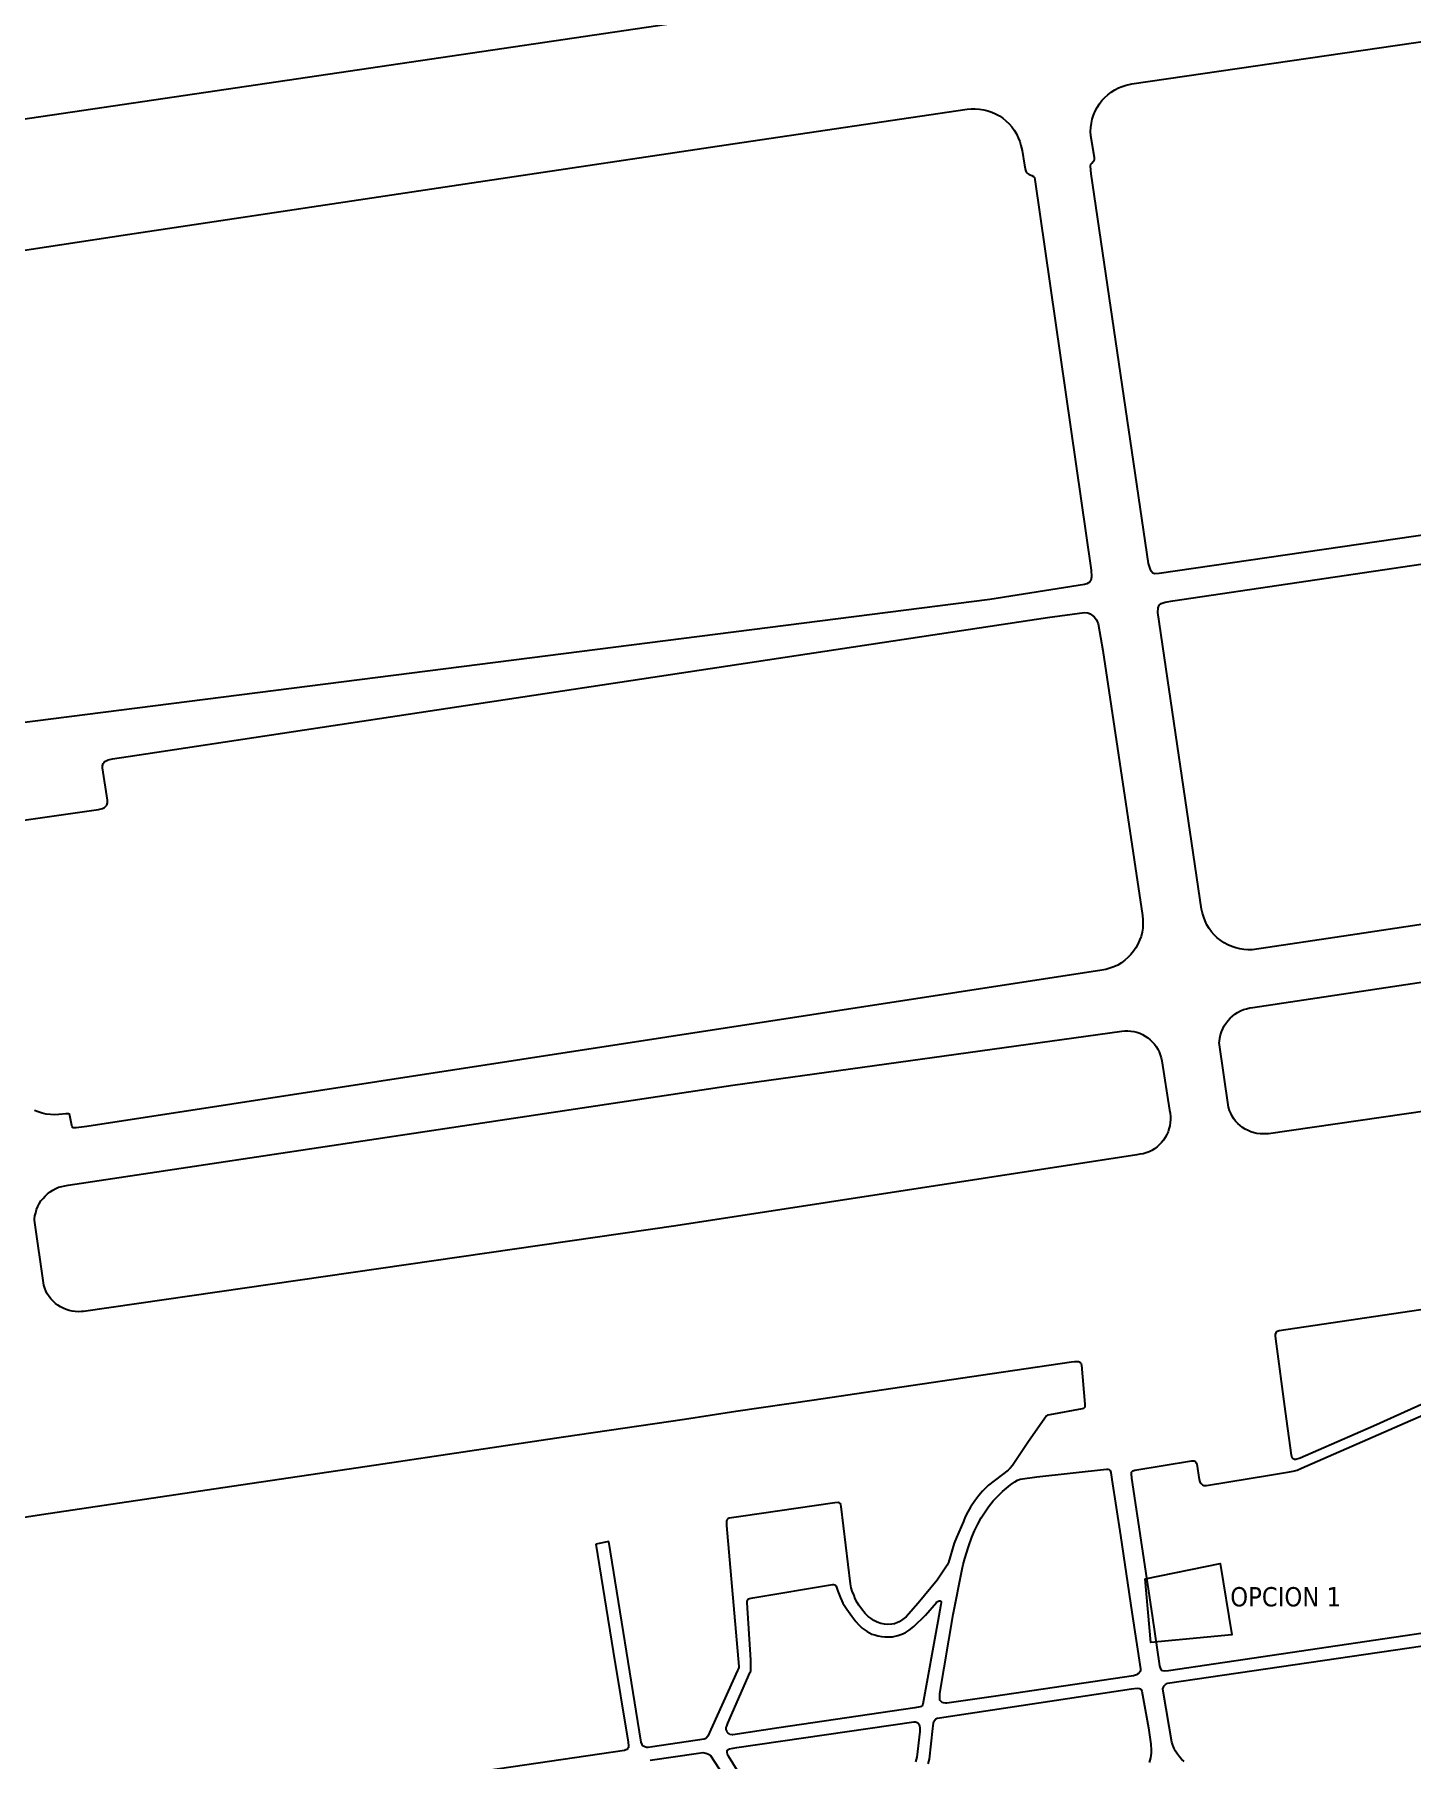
# Model space of a CAD drawing. Header units: metres. Extents: x 2 to 659295185, y -28 to 1124222152.
# Drawn here: x 657149 to 657864, y 1125076 to 1125972 of the extents above; entities that cross this region are included whole.
import ezdxf

# ---------------------------------------------------------------- set-up
doc = ezdxf.new("R2010")
doc.units = ezdxf.units.M
doc.header["$MEASUREMENT"] = 0
for name, color, linetype in [('MANZANA', 30, 'CONTINUOUS'), ('Parcelas', 140, 'CONTINUOUS'), ('TEXTOS', 7, 'CONTINUOUS')]:
    doc.layers.add(name, color=color, linetype=linetype)
doc.styles.get("Standard").update_dxf_attribs({"font": 'tahoma.ttf'})

msp = doc.modelspace()

# ---------------------------------------------------------------- linework, layer by layer
at = {"layer": 'MANZANA', "lineweight": -2}
for p, q in [((657719.1297, 1125946.0169), (657964.8393, 1125981.9496)), ((657708.4101, 1125941.7678), (657710.2654, 1125942.9976)), ((657710.2654, 1125942.9976), (657712.2361, 1125943.9974)), ((657712.2361, 1125943.9974), (657714.1986, 1125944.7872)), ((657714.1986, 1125944.7872), (657716.2766, 1125945.4571)), ((657716.2766, 1125945.4571), (657718.47, 1125945.907)), ((657718.47, 1125945.907), (657719.1297, 1125946.0169)), ((657700.123, 1125931.8898), (657701.1042, 1125933.7794)), ((657701.1042, 1125933.7794), (657702.2999, 1125935.6591)), ((657702.2999, 1125935.6591), (657703.6027, 1125937.4387)), ((657703.6027, 1125937.4387), (657705.1365, 1125938.9884)), ((657705.1365, 1125938.9884), (657706.6619, 1125940.4381)), ((657706.6619, 1125940.4381), (657708.4101, 1125941.7678)), ((657512.0683, 1125915.0133), (657633.612, 1125932.9196)), ((657633.612, 1125932.9196), (657635.8054, 1125933.1496)), ((657635.8054, 1125933.1496), (657637.8834, 1125933.1596)), ((657637.8834, 1125933.1596), (657640.0768, 1125932.9496)), ((657640.0768, 1125932.9496), (657642.2701, 1125932.6297)), ((657642.2701, 1125932.6297), (657644.3563, 1125932.0898)), ((657644.3563, 1125932.0898), (657646.4343, 1125931.4299)), ((657646.4343, 1125931.4299), (657648.4133, 1125930.5501)), ((657648.4133, 1125930.5501), (657650.3923, 1125929.4603)), ((657650.3923, 1125929.4603), (657652.1487, 1125928.2506)), ((657652.1487, 1125928.2506), (657653.7978, 1125926.9308)), ((657653.7978, 1125926.9308), (657655.447, 1125925.3911)), ((657655.447, 1125925.3911), (657656.8818, 1125923.7315)), ((657697.8636, 1125923.4715), (657698.177, 1125925.6911)), ((657698.177, 1125925.6911), (657698.6058, 1125927.7907)), ((657698.6058, 1125927.7907), (657699.2572, 1125929.9002)), ((657699.2572, 1125929.9002), (657700.123, 1125931.8898)), ((657656.8818, 1125923.7315), (657658.0939, 1125921.9718)), ((657658.0939, 1125921.9718), (657659.1989, 1125920.0922)), ((657659.1989, 1125920.0922), (657660.1884, 1125918.1126)), ((657660.1884, 1125918.1126), (657660.9717, 1125916.123)), ((657660.9717, 1125916.123), (657661.5242, 1125914.0235)), ((657697.7564, 1125921.372), (657697.8636, 1125923.4715)), ((657697.7729, 1125919.1624), (657697.7564, 1125921.372)), ((657699.686, 1125907.7747), (657697.7729, 1125919.1624)), ((657379.9121, 1125895.1873), (657512.0683, 1125915.0133)), ((657661.5242, 1125914.0235), (657662.1921, 1125911.484)), ((657662.1921, 1125911.484), (657663.4372, 1125903.8555)), ((657699.1417, 1125905.7851), (657699.686, 1125906.675)), ((657699.686, 1125906.675), (657699.686, 1125907.7747)), ((657663.4372, 1125903.8555), (657663.9897, 1125901.2061)), ((657663.9897, 1125901.2061), (657664.3278, 1125900.3162)), ((657664.3278, 1125900.3162), (657664.8803, 1125899.6564)), ((657664.8803, 1125899.6564), (657665.7543, 1125899.1065)), ((657665.7543, 1125899.1065), (657666.3068, 1125898.7766)), ((657666.3068, 1125898.7766), (657667.2963, 1125898.4566)), ((657667.2963, 1125898.4566), (657668.0631, 1125898.0167)), ((657668.0631, 1125898.0167), (657668.6074, 1125897.4668)), ((657697.7317, 1125903.3456), (657697.8389, 1125904.3454)), ((657697.9708, 1125899.3664), (657697.7317, 1125903.3456)), ((657697.8389, 1125904.3454), (657698.3831, 1125904.8953)), ((657727.796, 1125697.0976), (657697.9708, 1125899.3664)), ((657698.3831, 1125904.8953), (657699.1417, 1125905.7851)), ((657197.7037, 1125867.8329), (657379.9121, 1125895.1873)), ((657668.6074, 1125897.4668), (657668.8383, 1125896.467)), ((657668.8383, 1125896.467), (657698.0038, 1125693.6483)), ((657099.8173, 1125853.0259), (657197.7037, 1125867.8329)), ((658146.0995, 1125752.1564), (657733.4032, 1125691.8187)), ((657740.4782, 1125677.6916), (658196.6465, 1125745.3078)), ((657698.0038, 1125693.6483), (657698.2429, 1125690.219)), ((657728.5712, 1125694.4482), (657727.796, 1125697.0976)), ((657729.1236, 1125693.1184), (657728.5712, 1125694.4482)), ((657730.0059, 1125692.1286), (657729.1236, 1125693.1184)), ((657731.1026, 1125691.8087), (657730.0059, 1125692.1286)), ((657733.4032, 1125691.8187), (657731.1026, 1125691.8087)), ((657694.6395, 1125686.1098), (657645.4778, 1125678.4814)), ((657695.7362, 1125686.5598), (657694.6395, 1125686.1098)), ((657696.6103, 1125687.0097), (657695.7362, 1125686.5598)), ((657697.3771, 1125687.5596), (657696.6103, 1125687.0097)), ((657697.8059, 1125688.2294), (657697.3771, 1125687.5596)), ((657698.2429, 1125690.219), (657697.8059, 1125688.2294)), ((657645.4778, 1125678.4814), (657132.2152, 1125612.9447)), ((657732.6199, 1125671.6828), (657732.826, 1125674.1123)), ((657732.826, 1125674.1123), (657733.3702, 1125675.442)), ((657733.3702, 1125675.442), (657734.3515, 1125676.3318)), ((657734.3515, 1125676.3318), (657736.4294, 1125677.0117)), ((657736.4294, 1125677.0117), (657740.4782, 1125677.6916)), ((657198.0335, 1125596.978), (657675.3195, 1125669.1033)), ((657675.3195, 1125669.1033), (657694.5983, 1125671.6228)), ((657694.5983, 1125671.6228), (657696.3464, 1125671.4128)), ((657696.3464, 1125671.4128), (657697.5585, 1125670.9729)), ((657697.5585, 1125670.9729), (657699.5375, 1125669.4332)), ((657699.5375, 1125669.4332), (657700.7497, 1125667.8936)), ((657700.7497, 1125667.8936), (657701.632, 1125665.794)), ((657701.632, 1125665.794), (657703.9985, 1125651.8668)), ((657755.3207, 1125517.7141), (657732.6199, 1125671.6828)), ((657703.9985, 1125651.8668), (657724.6626, 1125514.3748)), ((657184.7907, 1125592.059), (657185.1205, 1125593.2687)), ((657185.1205, 1125593.2687), (657185.6648, 1125594.0486)), ((657185.6648, 1125594.0486), (657186.3162, 1125594.4985)), ((657186.3162, 1125594.4985), (657187.6273, 1125595.1684)), ((657187.6273, 1125595.1684), (657189.9279, 1125595.6183)), ((657189.9279, 1125595.6183), (657198.0335, 1125596.978)), ((657184.799, 1125590.9492), (657184.7907, 1125592.059)), ((657187.281, 1125574.2626), (657184.799, 1125590.9492)), ((657141.533, 1125563.4348), (657182.5973, 1125569.3736)), ((657182.5973, 1125569.3736), (657184.6753, 1125569.9335)), ((657184.6753, 1125569.9335), (657185.7637, 1125570.3834)), ((657185.7637, 1125570.3834), (657186.2007, 1125570.7133)), ((657186.2007, 1125570.7133), (657186.9676, 1125571.7131)), ((657186.9676, 1125571.7131), (657187.2892, 1125572.8229)), ((657187.2892, 1125572.8229), (657187.281, 1125574.2626)), ((657969.4982, 1125524.8627), (657832.6337, 1125504.1269)), ((657724.6626, 1125514.3748), (657724.8853, 1125512.1653)), ((657755.7742, 1125515.6146), (657755.3207, 1125517.7141)), ((657756.4421, 1125513.515), (657755.7742, 1125515.6146)), ((657757.2172, 1125511.5354), (657756.4421, 1125513.515)), ((657781.9548, 1125466.6245), (658127.0928, 1125518.484)), ((657723.937, 1125503.537), (657723.1784, 1125501.5374)), ((657724.4812, 1125505.6366), (657723.937, 1125503.537)), ((657724.7946, 1125507.8461), (657724.4812, 1125505.6366)), ((657724.9018, 1125509.9557), (657724.7946, 1125507.8461)), ((657724.8853, 1125512.1653), (657724.9018, 1125509.9557)), ((657758.0995, 1125509.5458), (657757.2172, 1125511.5354)), ((657759.3117, 1125507.6662), (657758.0995, 1125509.5458)), ((657760.5238, 1125505.9065), (657759.3117, 1125507.6662)), ((657761.9586, 1125504.2569), (657760.5238, 1125505.9065)), ((657763.5006, 1125502.7172), (657761.9586, 1125504.2569)), ((657832.6337, 1125504.1269), (657781.6084, 1125496.4884)), ((657720.0285, 1125495.7686), (657718.6102, 1125494.1089)), ((657721.2241, 1125497.5482), (657720.0285, 1125495.7686)), ((657722.3126, 1125499.5478), (657721.2241, 1125497.5482)), ((657723.1784, 1125501.5374), (657722.3126, 1125499.5478)), ((657765.2569, 1125501.3974), (657763.5006, 1125502.7172)), ((657767.0133, 1125500.1877), (657765.2569, 1125501.3974)), ((657768.9923, 1125499.0879), (657767.0133, 1125500.1877)), ((657770.9713, 1125498.2081), (657768.9923, 1125499.0879)), ((657773.0575, 1125497.5582), (657770.9713, 1125498.2081)), ((657775.1354, 1125497.0083), (657773.0575, 1125497.5582)), ((657777.3288, 1125496.6884), (657775.1354, 1125497.0083)), ((657779.415, 1125496.4784), (657777.3288, 1125496.6884)), ((657781.6084, 1125496.4884), (657779.415, 1125496.4784)), ((657703.6357, 1125485.9706), (657176.6356, 1125404.7771)), ((657705.7219, 1125486.4205), (657703.6357, 1125485.9706)), ((657707.7999, 1125486.9804), (657705.7219, 1125486.4205)), ((657709.8778, 1125487.7602), (657707.7999, 1125486.9804)), ((657711.8403, 1125488.66), (657709.8778, 1125487.7602)), ((657713.7039, 1125489.7698), (657711.8403, 1125488.66)), ((657715.452, 1125491.1095), (657713.7039, 1125489.7698)), ((657717.0847, 1125492.5492), (657715.452, 1125491.1095)), ((657718.6102, 1125494.1089), (657717.0847, 1125492.5492)), ((657767.9698, 1125458.3862), (657768.9511, 1125459.7159)), ((657768.9511, 1125459.7159), (657770.1467, 1125461.0457)), ((657770.1467, 1125461.0457), (657771.3506, 1125462.1554)), ((657771.3506, 1125462.1554), (657772.6617, 1125463.1552)), ((657772.6617, 1125463.1552), (657774.08, 1125464.045)), ((657774.08, 1125464.045), (657775.4983, 1125464.8349)), ((657775.4983, 1125464.8349), (657777.1392, 1125465.5048)), ((657777.1392, 1125465.5048), (657778.6729, 1125465.9547)), ((657778.6729, 1125465.9547), (657780.3138, 1125466.4046)), ((657780.3138, 1125466.4046), (657781.9548, 1125466.6245)), ((657512.0435, 1125426.2827), (657713.9678, 1125454.267)), ((657713.9678, 1125454.267), (657715.5015, 1125454.497)), ((657715.5015, 1125454.497), (657717.0352, 1125454.507)), ((657717.0352, 1125454.507), (657718.6761, 1125454.407)), ((657718.6761, 1125454.407), (657720.2181, 1125454.0771)), ((657720.2181, 1125454.0771), (657721.7518, 1125453.7571)), ((657721.7518, 1125453.7571), (657723.2856, 1125453.2073)), ((657723.2856, 1125453.2073), (657724.7121, 1125452.5474)), ((657724.7121, 1125452.5474), (657726.1386, 1125451.7775)), ((657726.1386, 1125451.7775), (657727.458, 1125450.8977)), ((657727.458, 1125450.8977), (657728.6701, 1125449.9079)), ((657728.6701, 1125449.9079), (657729.775, 1125448.8081)), ((657764.6137, 1125449.0781), (657764.8281, 1125450.7378)), ((657764.8281, 1125450.7378), (657765.1497, 1125452.3974)), ((657765.1497, 1125452.3974), (657765.6857, 1125453.9471)), ((657765.6857, 1125453.9471), (657766.3371, 1125455.4968)), ((657766.3371, 1125455.4968), (657767.0957, 1125457.0465)), ((657767.0957, 1125457.0465), (657767.9698, 1125458.3862)), ((657729.775, 1125448.8081), (657730.8717, 1125447.5984)), ((657730.8717, 1125447.5984), (657731.7541, 1125446.3886)), ((657731.7541, 1125446.3886), (657732.6364, 1125444.9489)), ((657732.6364, 1125444.9489), (657733.3043, 1125443.5192)), ((657733.3043, 1125443.5192), (657733.8567, 1125442.0795)), ((657733.8567, 1125442.0795), (657734.302, 1125440.5398)), ((657764.5065, 1125448.4082), (657764.6137, 1125449.0781)), ((657769.2562, 1125414.8151), (657764.5065, 1125448.4082)), ((658097.6139, 1125445.4688), (657790.0274, 1125401.0779)), ((657734.302, 1125440.5398), (657734.6401, 1125438.9901)), ((657734.6401, 1125438.9901), (657738.6971, 1125413.2354)), ((657166.9137, 1125374.3133), (657512.0435, 1125426.2827)), ((657769.8169, 1125413.1554), (657769.2562, 1125414.8151)), ((657151.4033, 1125412.4056), (657149.4243, 1125413.1654)), ((657153.4895, 1125411.7457), (657151.4033, 1125412.4056)), ((657155.5757, 1125411.3158), (657153.4895, 1125411.7457)), ((657157.7608, 1125410.9958), (657155.5757, 1125411.3158)), ((657159.9542, 1125410.8959), (657157.7608, 1125410.9958)), ((657162.1476, 1125411.0158), (657159.9542, 1125410.8959)), ((657165.6521, 1125411.4757), (657162.1476, 1125411.0158)), ((657166.5262, 1125411.4757), (657165.6521, 1125411.4757)), ((657167.0786, 1125411.3658), (657166.5262, 1125411.4757)), ((657167.4085, 1125411.2558), (657167.0786, 1125411.3658)), ((657167.7383, 1125411.0358), (657167.4085, 1125411.2558)), ((657167.8455, 1125410.4859), (657167.7383, 1125411.0358)), ((657168.8597, 1125405.287), (657167.8455, 1125410.4859)), ((657169.0824, 1125404.6271), (657168.8597, 1125405.287)), ((657738.8372, 1125405.167), (657738.4084, 1125403.6173)), ((657738.6971, 1125413.2354), (657739.0269, 1125411.6857)), ((657739.0516, 1125406.8267), (657738.8372, 1125405.167)), ((657739.0269, 1125411.6857), (657739.1506, 1125410.036)), ((657739.1506, 1125408.4864), (657739.0516, 1125406.8267)), ((657739.1506, 1125410.036), (657739.1506, 1125408.4864)), ((657770.4765, 1125411.7157), (657769.8169, 1125413.1554)), ((657771.1445, 1125410.286), (657770.4765, 1125411.7157)), ((657772.0268, 1125408.8463), (657771.1445, 1125410.286)), ((657773.0163, 1125407.5266), (657772.0268, 1125408.8463)), ((657774.113, 1125406.4268), (657773.0163, 1125407.5266)), ((657775.3251, 1125405.327), (657774.113, 1125406.4268)), ((657776.6444, 1125404.3372), (657775.3251, 1125405.327)), ((657169.1896, 1125404.2972), (657169.0824, 1125404.6271)), ((657169.5194, 1125404.1872), (657169.1896, 1125404.2972)), ((657170.0636, 1125404.0773), (657169.5194, 1125404.1872)), ((657171.0531, 1125404.0873), (657170.0636, 1125404.0773)), ((657176.6356, 1125404.7771), (657171.0531, 1125404.0873)), ((657734.6071, 1125396.5188), (657733.4032, 1125395.299)), ((657735.5884, 1125397.7385), (657734.6071, 1125396.5188)), ((657736.4542, 1125399.1783), (657735.5884, 1125397.7385)), ((657737.221, 1125400.618), (657736.4542, 1125399.1783)), ((657737.9797, 1125402.0677), (657737.221, 1125400.618)), ((657738.4084, 1125403.6173), (657737.9797, 1125402.0677)), ((657777.9638, 1125403.4574), (657776.6444, 1125404.3372)), ((657779.5057, 1125402.6875), (657777.9638, 1125403.4574)), ((657780.9323, 1125402.0377), (657779.5057, 1125402.6875)), ((657782.5732, 1125401.5978), (657780.9323, 1125402.0377)), ((657784.1069, 1125401.1578), (657782.5732, 1125401.5978)), ((657785.7561, 1125400.9479), (657784.1069, 1125401.1578)), ((657787.397, 1125400.9579), (657785.7561, 1125400.9479)), ((657788.9307, 1125400.9679), (657787.397, 1125400.9579)), ((657790.0274, 1125401.0779), (657788.9307, 1125400.9679)), ((657721.7024, 1125390.1601), (657482.4574, 1125353.2576)), ((657723.3433, 1125390.39), (657721.7024, 1125390.1601)), ((657724.9925, 1125390.72), (657723.3433, 1125390.39)), ((657726.5179, 1125391.1699), (657724.9925, 1125390.72)), ((657728.0517, 1125391.7298), (657726.5179, 1125391.1699)), ((657729.4782, 1125392.3996), (657728.0517, 1125391.7298)), ((657730.8965, 1125393.2994), (657729.4782, 1125392.3996)), ((657732.2076, 1125394.2992), (657730.8965, 1125393.2994)), ((657733.4032, 1125395.299), (657732.2076, 1125394.2992)), ((657154.9902, 1125368.7344), (657156.1941, 1125369.8442)), ((657156.1941, 1125369.8442), (657157.6124, 1125370.954)), ((657157.6124, 1125370.954), (657158.9235, 1125371.8438)), ((657158.9235, 1125371.8438), (657160.4572, 1125372.6237)), ((657160.4572, 1125372.6237), (657161.9827, 1125373.2935)), ((657161.9827, 1125373.2935), (657163.6236, 1125373.7434)), ((657163.6236, 1125373.7434), (657165.2728, 1125374.0834)), ((657165.2728, 1125374.0834), (657166.9137, 1125374.3133)), ((657150.1004, 1125360.0862), (657150.5292, 1125361.7459)), ((657150.5292, 1125361.7459), (657151.1806, 1125363.2956)), ((657151.1806, 1125363.2956), (657151.9393, 1125364.7353)), ((657151.9393, 1125364.7353), (657152.8133, 1125366.175)), ((657152.8133, 1125366.175), (657153.9018, 1125367.5147)), ((657153.9018, 1125367.5147), (657154.9902, 1125368.7344)), ((657149.4573, 1125356.8769), (657149.6717, 1125358.5365)), ((657149.4573, 1125356.207), (657149.4573, 1125356.8769)), ((657154.2151, 1125322.4939), (657149.4573, 1125356.207)), ((657149.6717, 1125358.5365), (657150.1004, 1125360.0862)), ((657482.4574, 1125353.2576), (657174.871, 1125308.8766)), ((657154.7676, 1125320.9542), (657154.2151, 1125322.4939)), ((657155.3201, 1125319.5145), (657154.7676, 1125320.9542)), ((657156.0952, 1125317.9748), (657155.3201, 1125319.5145)), ((657156.9775, 1125316.6451), (657156.0952, 1125317.9748)), ((657157.967, 1125315.3253), (657156.9775, 1125316.6451)), ((657159.0719, 1125314.1156), (657157.967, 1125315.3253)), ((657160.2758, 1125313.0158), (657159.0719, 1125314.1156)), ((657161.5951, 1125312.026), (657160.2758, 1125313.0158)), ((657162.9145, 1125311.1462), (657161.5951, 1125312.026)), ((657164.3493, 1125310.4863), (657162.9145, 1125311.1462)), ((657165.883, 1125309.8264), (657164.3493, 1125310.4863)), ((657167.4167, 1125309.2865), (657165.883, 1125309.8264)), ((657169.0659, 1125308.9566), (657167.4167, 1125309.2865)), ((657170.5996, 1125308.7467), (657169.0659, 1125308.9566)), ((657172.2405, 1125308.6467), (657170.5996, 1125308.7467)), ((657173.8815, 1125308.7567), (657172.2405, 1125308.6467)), ((657174.871, 1125308.8766), (657173.8815, 1125308.7567)), ((657795.6346, 1125298.9087), (657877.3179, 1125310.9962)), ((657793.7793, 1125296.9091), (657793.9937, 1125297.6889)), ((657793.9937, 1125297.6889), (657794.2081, 1125298.2388)), ((657794.2081, 1125298.2388), (657794.6451, 1125298.6787)), ((657794.6451, 1125298.6787), (657795.6346, 1125298.9087)), ((657793.7793, 1125296.2492), (657793.7793, 1125296.9091)), ((657793.8947, 1125294.5895), (657793.7793, 1125296.2492)), ((657798.8835, 1125256.8972), (657793.8947, 1125294.5895)), ((657807.2365, 1125227.4032), (657949.1805, 1125289.7505)), ((657646.6075, 1125276.5732), (657687.779, 1125282.722)), ((657687.779, 1125282.722), (657689.3127, 1125282.8419)), ((657689.3127, 1125282.8419), (657690.4094, 1125282.8519)), ((657690.4094, 1125282.8519), (657691.4978, 1125282.8519)), ((657691.4978, 1125282.8519), (657691.9431, 1125282.742)), ((657691.9431, 1125282.742), (657692.1575, 1125282.632)), ((657692.1575, 1125282.632), (657692.4873, 1125282.1921)), ((657692.4873, 1125282.1921), (657692.71, 1125281.9721)), ((657692.71, 1125281.9721), (657692.8254, 1125281.6422)), ((657692.8254, 1125281.6422), (657692.9326, 1125280.9823)), ((657692.9326, 1125280.9823), (657694.7797, 1125260.7464)), ((657589.2246, 1125268.1349), (657646.6075, 1125276.5732)), ((657513.5608, 1125257.0672), (657554.188, 1125262.996)), ((657554.188, 1125262.996), (657589.2246, 1125268.1349)), ((657883.6508, 1125266.8952), (657844.6149, 1125249.3587)), ((657423.9944, 1125243.7299), (657486.8442, 1125252.968)), ((657486.8442, 1125252.968), (657513.5608, 1125257.0672)), ((657673.8847, 1125253.3579), (657665.0617, 1125240.8205)), ((657674.4289, 1125254.1278), (657673.8847, 1125253.3579)), ((657674.866, 1125254.5777), (657674.4289, 1125254.1278)), ((657675.303, 1125254.9076), (657674.866, 1125254.5777)), ((657676.5069, 1125255.2475), (657675.303, 1125254.9076)), ((657693.3614, 1125258.3069), (657676.5069, 1125255.2475)), ((657694.0211, 1125258.5269), (657693.3614, 1125258.3069)), ((657694.4581, 1125258.7568), (657694.0211, 1125258.5269)), ((657694.6725, 1125259.1967), (657694.4581, 1125258.7568)), ((657694.7797, 1125259.6367), (657694.6725, 1125259.1967)), ((657694.7797, 1125260.7464), (657694.7797, 1125259.6367)), ((657802.0581, 1125234.2318), (657798.8835, 1125256.8972)), ((657844.6149, 1125249.3587), (657806.4449, 1125232.5922)), ((657326.8666, 1125229.2528), (657423.9944, 1125243.7299)), ((657665.0617, 1125240.8205), (657657.1127, 1125228.9429)), ((657247.154, 1125217.5052), (657326.8666, 1125229.2528)), ((657654.9358, 1125226.5034), (657644.7769, 1125218.715)), ((657656.0242, 1125227.5032), (657654.9358, 1125226.5034)), ((657657.1127, 1125228.9429), (657656.0242, 1125227.5032)), ((657669.7453, 1125222.9241), (657705.994, 1125226.9533)), ((657705.994, 1125226.9533), (657706.6537, 1125226.9533)), ((657706.6537, 1125226.9533), (657707.3134, 1125226.8433)), ((657707.3134, 1125226.8433), (657707.6432, 1125226.5134)), ((657707.6432, 1125226.5134), (657707.8576, 1125226.1835)), ((657707.8576, 1125226.1835), (657708.1957, 1125225.3036)), ((657719.039, 1125225.3536), (657719.5832, 1125226.0135)), ((657719.5832, 1125226.0135), (657720.6799, 1125226.4634)), ((657720.6799, 1125226.4634), (657750.134, 1125231.3524)), ((657750.134, 1125231.3524), (657751.4451, 1125231.3624)), ((657751.4451, 1125231.3624), (657752.212, 1125230.8125)), ((657752.212, 1125230.8125), (657752.5501, 1125230.2526)), ((657752.5501, 1125230.2526), (657752.8799, 1125229.4828)), ((657752.8799, 1125229.4828), (657754.1168, 1125221.6344)), ((657800.9944, 1125225.6036), (657802.858, 1125225.9435)), ((657802.388, 1125232.9121), (657802.0581, 1125234.2318)), ((657802.8332, 1125232.3622), (657802.388, 1125232.9121)), ((657803.6001, 1125231.9223), (657802.8332, 1125232.3622)), ((657802.858, 1125225.9435), (657804.9359, 1125226.5034)), ((657804.2598, 1125231.9223), (657803.6001, 1125231.9223)), ((657806.4449, 1125232.5922), (657804.2598, 1125231.9223)), ((657804.9359, 1125226.5034), (657807.2365, 1125227.4032)), ((657153.0937, 1125203.3781), (657247.154, 1125217.5052)), ((657644.7769, 1125218.715), (657641.6187, 1125215.4956)), ((657652.025, 1125215.4357), (657653.9875, 1125217.0953)), ((657653.9875, 1125217.0953), (657656.1726, 1125218.765)), ((657656.1726, 1125218.765), (657658.4732, 1125220.4346)), ((657658.4732, 1125220.4346), (657659.7843, 1125221.2145)), ((657659.7843, 1125221.2145), (657660.2214, 1125221.4444)), ((657660.2214, 1125221.4444), (657661.0954, 1125221.7744)), ((657661.0954, 1125221.7744), (657669.7453, 1125222.9241)), ((657708.1957, 1125225.3036), (657708.7564, 1125221.6544)), ((657708.7564, 1125221.6544), (657713.2669, 1125192.5903)), ((657718.9318, 1125224.4638), (657719.039, 1125225.3536)), ((657719.0555, 1125222.3642), (657718.9318, 1125224.4638)), ((657729.8905, 1125150.9688), (657719.0555, 1125222.3642)), ((657754.1168, 1125221.6344), (657754.4549, 1125220.4246)), ((657754.4549, 1125220.4246), (657755.1145, 1125219.5348)), ((657755.1145, 1125219.5348), (657755.7742, 1125218.765)), ((657755.7742, 1125218.765), (657756.5411, 1125218.555)), ((657756.5411, 1125218.555), (657757.8604, 1125218.555)), ((657757.8604, 1125218.555), (657790.5964, 1125223.794)), ((657790.5964, 1125223.794), (657800.9944, 1125225.6036)), ((657564.9406, 1125209.5169), (657516.2159, 1125202.3283)), ((657566.697, 1125209.6368), (657564.9406, 1125209.5169)), ((657567.2412, 1125209.5269), (657566.697, 1125209.6368)), ((657567.6865, 1125209.1969), (657567.2412, 1125209.5269)), ((657568.0163, 1125208.647), (657567.6865, 1125209.1969)), ((657568.239, 1125207.6472), (657568.0163, 1125208.647)), ((657637.6937, 1125210.5067), (657635.4096, 1125207.1773)), ((657639.6562, 1125213.2761), (657637.6937, 1125210.5067)), ((657641.6187, 1125215.4956), (657639.6562, 1125213.2761)), ((657644.7192, 1125207.3273), (657647.2259, 1125210.4367)), ((657647.2259, 1125210.4367), (657649.5182, 1125212.9862)), ((657649.5182, 1125212.9862), (657652.025, 1125215.4357)), ((657087.9433, 1125193.6901), (657153.0937, 1125203.3781)), ((657508.7782, 1125200.1988), (657508.671, 1125199.089)), ((657508.671, 1125199.089), (657508.6792, 1125197.7592)), ((657508.9926, 1125200.7486), (657508.7782, 1125200.1988)), ((657509.5368, 1125201.3085), (657508.9926, 1125200.7486)), ((657510.081, 1125201.5285), (657509.5368, 1125201.3085)), ((657516.2159, 1125202.3283), (657510.081, 1125201.5285)), ((657573.1287, 1125167.4154), (657568.239, 1125207.6472)), ((657631.7155, 1125199.8588), (657628.0296, 1125191.4405)), ((657632.6885, 1125202.2983), (657631.7155, 1125199.8588)), ((657633.9913, 1125204.7378), (657632.6885, 1125202.2983)), ((657635.4096, 1125207.1773), (657633.9913, 1125204.7378)), ((657639.1697, 1125198.3391), (657640.9096, 1125201.6685)), ((657640.9096, 1125201.6685), (657642.6495, 1125204.3279)), ((657642.6495, 1125204.3279), (657644.7192, 1125207.3273)), ((657508.6792, 1125197.7592), (657515.0285, 1125124.5741)), ((657628.0296, 1125191.4405), (657626.9411, 1125188.5511)), ((657634.4036, 1125186.7115), (657636.1352, 1125191.5805)), ((657636.1352, 1125191.5805), (657637.4381, 1125194.9098)), ((657637.4381, 1125194.9098), (657639.1697, 1125198.3391)), ((657713.2669, 1125192.5903), (657719.1462, 1125152.6884)), ((657447.6847, 1125189.4209), (657440.7829, 1125188.0612)), ((657440.7829, 1125188.0612), (657449.9111, 1125132.3626)), ((657464.4733, 1125085.3121), (657447.6847, 1125189.4209)), ((657626.9411, 1125188.5511), (657623.9231, 1125178.5932)), ((657632.4576, 1125180.6127), (657634.4036, 1125186.7115)), ((657623.2717, 1125177.1434), (657618.1511, 1125169.385)), ((657623.9231, 1125178.5932), (657623.2717, 1125177.1434)), ((657626.4546, 1125151.4987), (657631.0558, 1125175.0839)), ((657631.0558, 1125175.0839), (657631.5918, 1125177.5134)), ((657631.5918, 1125177.5134), (657632.4576, 1125180.6127)), ((657522.3179, 1125160.2169), (657563.712, 1125167.0355)), ((657563.712, 1125167.0355), (657564.2562, 1125167.0455)), ((657564.2562, 1125167.0455), (657564.9159, 1125166.9355)), ((657564.9159, 1125166.9355), (657565.3529, 1125166.7156)), ((657565.3529, 1125166.7156), (657565.5756, 1125166.2757)), ((657565.5756, 1125166.2757), (657566.5733, 1125163.6262)), ((657566.5733, 1125163.6262), (657567.9009, 1125160.0869)), ((657573.4668, 1125165.3159), (657573.1287, 1125167.4154)), ((657574.0193, 1125163.5462), (657573.4668, 1125165.3159)), ((657574.9098, 1125161.3367), (657574.0193, 1125163.5462)), ((657618.1511, 1125169.385), (657608.1241, 1125157.3975)), ((658018.3301, 1125163.8661), (657738.2353, 1125122.2446)), ((657519.3741, 1125157.5574), (657519.4813, 1125158.4373)), ((657521.2624, 1125127.9235), (657519.3741, 1125157.5574)), ((657519.4813, 1125158.4373), (657519.6957, 1125159.1071)), ((657519.6957, 1125159.1071), (657519.9101, 1125159.4371)), ((657519.9101, 1125159.4371), (657520.1327, 1125159.657)), ((657520.1327, 1125159.657), (657520.6769, 1125159.877)), ((657520.6769, 1125159.877), (657522.3179, 1125160.2169)), ((657567.9009, 1125160.0869), (657568.5688, 1125158.6572)), ((657568.5688, 1125158.6572), (657569.1213, 1125157.4375)), ((657569.1213, 1125157.4375), (657571.1085, 1125154.2381)), ((657575.5778, 1125159.567), (657574.9098, 1125161.3367)), ((657576.4601, 1125157.8074), (657575.5778, 1125159.567)), ((657577.3424, 1125156.3677), (657576.4601, 1125157.8074)), ((657578.7771, 1125154.4981), (657577.3424, 1125156.3677)), ((657580.7562, 1125152.0785), (657578.7771, 1125154.4981)), ((657608.1241, 1125157.3975), (657601.915, 1125150.2889)), ((657611.9914, 1125151.2187), (657617.6563, 1125157.7674)), ((657617.6563, 1125157.7674), (657617.9861, 1125158.0973)), ((657617.9861, 1125158.0973), (657618.316, 1125158.3273)), ((657618.316, 1125158.3273), (657618.753, 1125158.4373)), ((657619.9651, 1125156.7776), (657618.3572, 1125147.8194)), ((657618.753, 1125158.4373), (657619.19, 1125158.5472)), ((657619.19, 1125158.5472), (657619.6271, 1125158.5472)), ((657619.6271, 1125158.5472), (657619.9569, 1125158.4373)), ((657619.9569, 1125158.4373), (657620.0641, 1125158.2173)), ((657620.0723, 1125157.7774), (657619.9651, 1125156.7776)), ((657620.0641, 1125158.2173), (657620.0723, 1125157.7774)), ((657737.7158, 1125115.8259), (658019.6742, 1125157.2275)), ((657571.1085, 1125154.2381), (657573.7554, 1125150.6088)), ((657573.7554, 1125150.6088), (657575.8499, 1125147.8494)), ((657575.8499, 1125147.8494), (657577.1692, 1125146.3097)), ((657577.1692, 1125146.3097), (657579.1482, 1125144.4401)), ((657582.1909, 1125150.5289), (657580.7562, 1125152.0785)), ((657583.7247, 1125149.4291), (657582.1909, 1125150.5289)), ((657585.1594, 1125148.4393), (657583.7247, 1125149.4291)), ((657586.9158, 1125147.5695), (657585.1594, 1125148.4393)), ((657588.8866, 1125146.9096), (657586.9158, 1125147.5695)), ((657590.7501, 1125146.4797), (657588.8866, 1125146.9096)), ((657592.2921, 1125146.2597), (657590.7501, 1125146.4797)), ((657594.4772, 1125146.4897), (657592.2921, 1125146.2597)), ((657595.9038, 1125146.7196), (657594.4772, 1125146.4897)), ((657597.4375, 1125147.2795), (657595.9038, 1125146.7196)), ((657598.4187, 1125147.7294), (657597.4375, 1125147.2795)), ((657600.0597, 1125148.8392), (657598.4187, 1125147.7294)), ((657601.915, 1125150.2889), (657600.0597, 1125148.8392)), ((657605.9884, 1125145.2199), (657611.9914, 1125151.2187)), ((657618.3572, 1125147.8194), (657610.5484, 1125104.9781)), ((657619.5116, 1125110.547), (657626.4546, 1125151.4987)), ((657719.1462, 1125152.6884), (657723.5494, 1125123.3944)), ((657733.6176, 1125124.8841), (657729.8905, 1125150.9688)), ((657579.1482, 1125144.4401), (657580.2449, 1125143.6703)), ((657580.2449, 1125143.6703), (657581.6797, 1125142.6805)), ((657581.6797, 1125142.6805), (657582.9908, 1125141.9106)), ((657582.9908, 1125141.9106), (657584.2029, 1125141.3607)), ((657584.2029, 1125141.3607), (657585.6294, 1125140.9208)), ((657585.6294, 1125140.9208), (657587.2786, 1125140.3809)), ((657587.2786, 1125140.3809), (657589.1422, 1125140.051)), ((657589.1422, 1125140.051), (657590.8903, 1125139.841)), ((657590.8903, 1125139.841), (657593.4135, 1125139.851)), ((657593.4135, 1125139.851), (657594.8401, 1125139.971)), ((657594.8401, 1125139.971), (657597.6849, 1125140.5409)), ((657597.6849, 1125140.5409), (657599.2186, 1125141.1008)), ((657599.2186, 1125141.1008), (657601.4037, 1125141.9906)), ((657601.4037, 1125141.9906), (657603.5889, 1125143.3303)), ((657603.5889, 1125143.3303), (657605.9884, 1125145.2199)), ((657449.9111, 1125132.3626), (657457.6787, 1125085.2821)), ((657521.3861, 1125124.2742), (657521.2624, 1125127.9235)), ((657514.3771, 1125122.3646), (657498.9739, 1125088.3415)), ((657509.3554, 1125095.0202), (657521.0645, 1125121.6147)), ((657514.8141, 1125123.1344), (657514.3771, 1125122.3646)), ((657515.0285, 1125124.0243), (657514.8141, 1125123.1344)), ((657515.0285, 1125124.5741), (657515.0285, 1125124.0243)), ((657521.0645, 1125121.6147), (657521.2871, 1125122.1646)), ((657521.2871, 1125122.1646), (657521.3861, 1125123.3844)), ((657521.3861, 1125123.3844), (657521.3861, 1125124.2742)), ((657719.946, 1125119.7351), (657647.2424, 1125109.0173)), ((657721.0427, 1125119.9551), (657719.946, 1125119.7351)), ((657721.5869, 1125120.185), (657721.0427, 1125119.9551)), ((657722.024, 1125120.405), (657721.5869, 1125120.185)), ((657722.461, 1125120.8549), (657722.024, 1125120.405)), ((657723.0052, 1125121.2948), (657722.461, 1125120.8549)), ((657723.4422, 1125121.8547), (657723.0052, 1125121.2948)), ((657723.5494, 1125122.1846), (657723.4422, 1125121.8547)), ((657723.5494, 1125123.3944), (657723.5494, 1125122.6245)), ((657723.5494, 1125122.6245), (657723.5494, 1125122.1846)), ((657733.9557, 1125123.7743), (657733.6176, 1125124.8841)), ((657734.5082, 1125122.6745), (657733.9557, 1125123.7743)), ((657735.0524, 1125122.3446), (657734.5082, 1125122.6745)), ((657736.0419, 1125122.0147), (657735.0524, 1125122.3446)), ((657738.2353, 1125122.2446), (657736.0419, 1125122.0147)), ((657619.3467, 1125097.9396), (657718.8823, 1125112.8665)), ((657619.4127, 1125108.6674), (657619.5116, 1125110.547)), ((657718.8823, 1125112.8665), (657721.8425, 1125113.2165)), ((657721.8425, 1125113.2165), (657723.0464, 1125113.1065)), ((657723.0464, 1125113.1065), (657723.7061, 1125112.8965)), ((657723.7061, 1125112.8965), (657723.9205, 1125112.5566)), ((657723.9205, 1125112.5566), (657724.2586, 1125111.7867)), ((657724.2586, 1125111.7867), (657727.7383, 1125092.6706)), ((657735.3163, 1125112.9465), (657735.5306, 1125113.8263)), ((657735.5471, 1125110.737), (657735.3163, 1125112.9465)), ((657735.5306, 1125113.8263), (657735.8605, 1125114.4962)), ((657739.9339, 1125085.3121), (657735.5471, 1125110.737)), ((657735.8605, 1125114.4962), (657736.6191, 1125115.1661)), ((657736.6191, 1125115.1661), (657737.7158, 1125115.8259)), ((657606.3925, 1125103.0785), (657535.874, 1125092.7006)), ((657609.2455, 1125103.5384), (657606.3925, 1125103.0785)), ((657610.0124, 1125103.7584), (657609.2455, 1125103.5384)), ((657610.334, 1125104.0983), (657610.0124, 1125103.7584)), ((657610.5484, 1125104.9781), (657610.334, 1125104.0983)), ((657619.4127, 1125107.8975), (657619.4127, 1125108.6674)), ((657619.5281, 1125107.1177), (657619.4127, 1125107.8975)), ((657619.8579, 1125106.6778), (657619.5281, 1125107.1177)), ((657620.295, 1125106.1279), (657619.8579, 1125106.6778)), ((657620.6248, 1125105.9079), (657620.295, 1125106.1279)), ((657621.3917, 1125105.688), (657620.6248, 1125105.9079)), ((657622.3812, 1125105.478), (657621.3917, 1125105.688)), ((657623.0408, 1125105.478), (657622.3812, 1125105.478)), ((657647.2424, 1125109.0173), (657623.0408, 1125105.478)), ((657508.5968, 1125092.8006), (657508.8112, 1125093.5805)), ((657508.5968, 1125091.8108), (657508.5968, 1125092.8006)), ((657508.8194, 1125091.1509), (657508.5968, 1125091.8108)), ((657508.8112, 1125093.5805), (657509.3554, 1125095.0202)), ((657535.874, 1125092.7006), (657512.0105, 1125089.0614)), ((657514.006, 1125082.5427), (657605.9884, 1125095.78)), ((657605.9884, 1125095.78), (657606.7553, 1125095.78)), ((657606.7553, 1125095.78), (657607.415, 1125095.68)), ((657607.415, 1125095.68), (657608.0746, 1125095.3501)), ((657608.0746, 1125095.3501), (657608.4045, 1125094.9102)), ((657608.4045, 1125094.9102), (657608.7343, 1125094.3503)), ((657608.7343, 1125094.3503), (657608.9569, 1125093.5805)), ((657608.9569, 1125093.5805), (657609.0724, 1125092.9206)), ((657609.0724, 1125092.9206), (657609.0806, 1125090.821)), ((657614.0776, 1125076.4639), (657615.867, 1125092.2807)), ((657615.867, 1125092.2807), (657616.1803, 1125095.0502)), ((657616.1803, 1125095.0502), (657616.3947, 1125095.94)), ((657616.3947, 1125095.94), (657616.6173, 1125096.4899)), ((657616.6173, 1125096.4899), (657617.3759, 1125097.2697)), ((657617.3759, 1125097.2697), (657618.1428, 1125097.7096)), ((657618.1428, 1125097.7096), (657619.3467, 1125097.9396)), ((657727.7383, 1125092.6706), (657728.9834, 1125084.2723)), ((657457.6787, 1125085.2821), (657457.9013, 1125083.4025)), ((657457.9013, 1125083.4025), (657457.8024, 1125082.5127)), ((657464.9185, 1125083.9824), (657464.4733, 1125085.3121)), ((657465.1329, 1125083.5425), (657464.9185, 1125083.9824)), ((657465.5782, 1125083.2126), (657465.1329, 1125083.5425)), ((657466.2379, 1125082.8826), (657465.5782, 1125083.2126)), ((657467.3346, 1125082.5527), (657466.2379, 1125082.8826)), ((657470.2866, 1125082.9026), (657468.1014, 1125082.4527)), ((657497.1186, 1125086.7818), (657470.2866, 1125082.9026)), ((657497.6628, 1125086.8918), (657497.1186, 1125086.7818)), ((657497.9926, 1125087.1118), (657497.6628, 1125086.8918)), ((657498.3224, 1125087.4517), (657497.9926, 1125087.1118)), ((657498.9739, 1125088.3415), (657498.3224, 1125087.4517)), ((657509.042, 1125090.4811), (657508.8194, 1125091.1509)), ((657509.3719, 1125090.0412), (657509.042, 1125090.4811)), ((657510.0315, 1125089.4913), (657509.3719, 1125090.0412)), ((657510.4768, 1125089.2713), (657510.0315, 1125089.4913)), ((657511.5735, 1125089.0614), (657510.4768, 1125089.2713)), ((657512.0105, 1125089.0614), (657511.5735, 1125089.0614)), ((657609.0806, 1125090.821), (657607.4974, 1125077.5337)), ((657728.9834, 1125084.2723), (657729.2143, 1125081.063)), ((657740.4864, 1125083.6625), (657739.9339, 1125085.3121)), ((657741.0389, 1125082.0028), (657740.4864, 1125083.6625)), ((657455.7244, 1125080.843), (657204.5313, 1125044.2305)), ((657456.4913, 1125081.183), (657455.7244, 1125080.843)), ((657457.1427, 1125081.5129), (657456.4913, 1125081.183)), ((657457.3653, 1125081.8528), (657457.1427, 1125081.5129)), ((657457.8024, 1125082.5127), (657457.3653, 1125081.8528)), ((657468.1014, 1125082.4527), (657467.3346, 1125082.5527)), ((657469.0085, 1125075.8141), (657494.0841, 1125079.5833)), ((657494.0841, 1125079.5833), (657496.3764, 1125079.8133)), ((657496.3764, 1125079.8133), (657497.1515, 1125079.7033)), ((657497.1515, 1125079.7033), (657498.0256, 1125079.5933)), ((657498.0256, 1125079.5933), (657498.5698, 1125079.3733)), ((657498.5698, 1125079.3733), (657499.3449, 1125079.0534)), ((657499.3449, 1125079.0534), (657500.0046, 1125078.6135)), ((657500.0046, 1125078.6135), (657500.4416, 1125078.2836)), ((657500.4416, 1125078.2836), (657515.8861, 1125054.4584)), ((657508.9761, 1125080.5331), (657509.1905, 1125081.083)), ((657508.9761, 1125079.9732), (657508.9761, 1125080.5331)), ((657509.207, 1125079.0934), (657508.9761, 1125079.9732)), ((657509.1905, 1125081.083), (657509.5203, 1125081.4129)), ((657509.7594, 1125077.9936), (657509.207, 1125079.0934)), ((657509.5203, 1125081.4129), (657510.2872, 1125081.7529)), ((657523.9918, 1125055.1583), (657509.7594, 1125077.9936)), ((657510.2872, 1125081.7529), (657514.006, 1125082.5427)), ((657607.4974, 1125077.5337), (657606.846, 1125075.1042)), ((657613.4262, 1125074.0244), (657614.0776, 1125076.4639)), ((657728.7938, 1125077.1938), (657728.1424, 1125074.7543)), ((657729.2226, 1125079.5133), (657728.7938, 1125077.1938)), ((657729.2143, 1125081.063), (657729.2226, 1125079.5133)), ((657741.814, 1125080.5631), (657741.0389, 1125082.0028)), ((657742.8117, 1125079.0234), (657741.814, 1125080.5631)), ((657743.8012, 1125077.7037), (657742.8117, 1125079.0234)), ((657744.9062, 1125076.374), (657743.8012, 1125077.7037)), ((657746.2255, 1125075.2742), (657744.9062, 1125076.374))]:
    msp.add_line(p, q, dxfattribs=at)
msp.add_lwpolyline([(657647.7701, 1126002.1055), (657120.8689, 1125924.3414), (656802.2413, 1125876.1512), (656791.6206, 1125874.5615), (656788.9902, 1125874.5415), (656786.6813, 1125874.9814), (656785.7001, 1125875.4113), (656784.2653, 1125876.741), (656756.2789, 1125912.7737), (656749.6658, 1125921.6019), (656749.1133, 1125922.7017), (656748.6598, 1125924.9112), (656748.4289, 1125928.1206), (656748.2227, 1125950.896), (656748.4289, 1125953.5554), (656748.6433, 1125954.4452), (656749.1875, 1125955.435), (656749.8389, 1125956.5448), (656750.7047, 1125957.7646), (656752.6755, 1125959.6542), (656767.955, 1125971.7817)], dxfattribs=at)
at = {"layer": 'Parcelas', "lineweight": -3}
msp.add_lwpolyline([(657726, 1125170), (657765, 1125178), (657771, 1125141), (657729, 1125137), (657726, 1125170)], dxfattribs=at)

# ---------------------------------------------------------------- texts
at = {"layer": 'TEXTOS', "color": 0}
msp.add_text('OPCION 1', height=10, dxfattribs=at).set_placement((657770.236, 1125155.7354))

doc.saveas('drawing.dxf')
